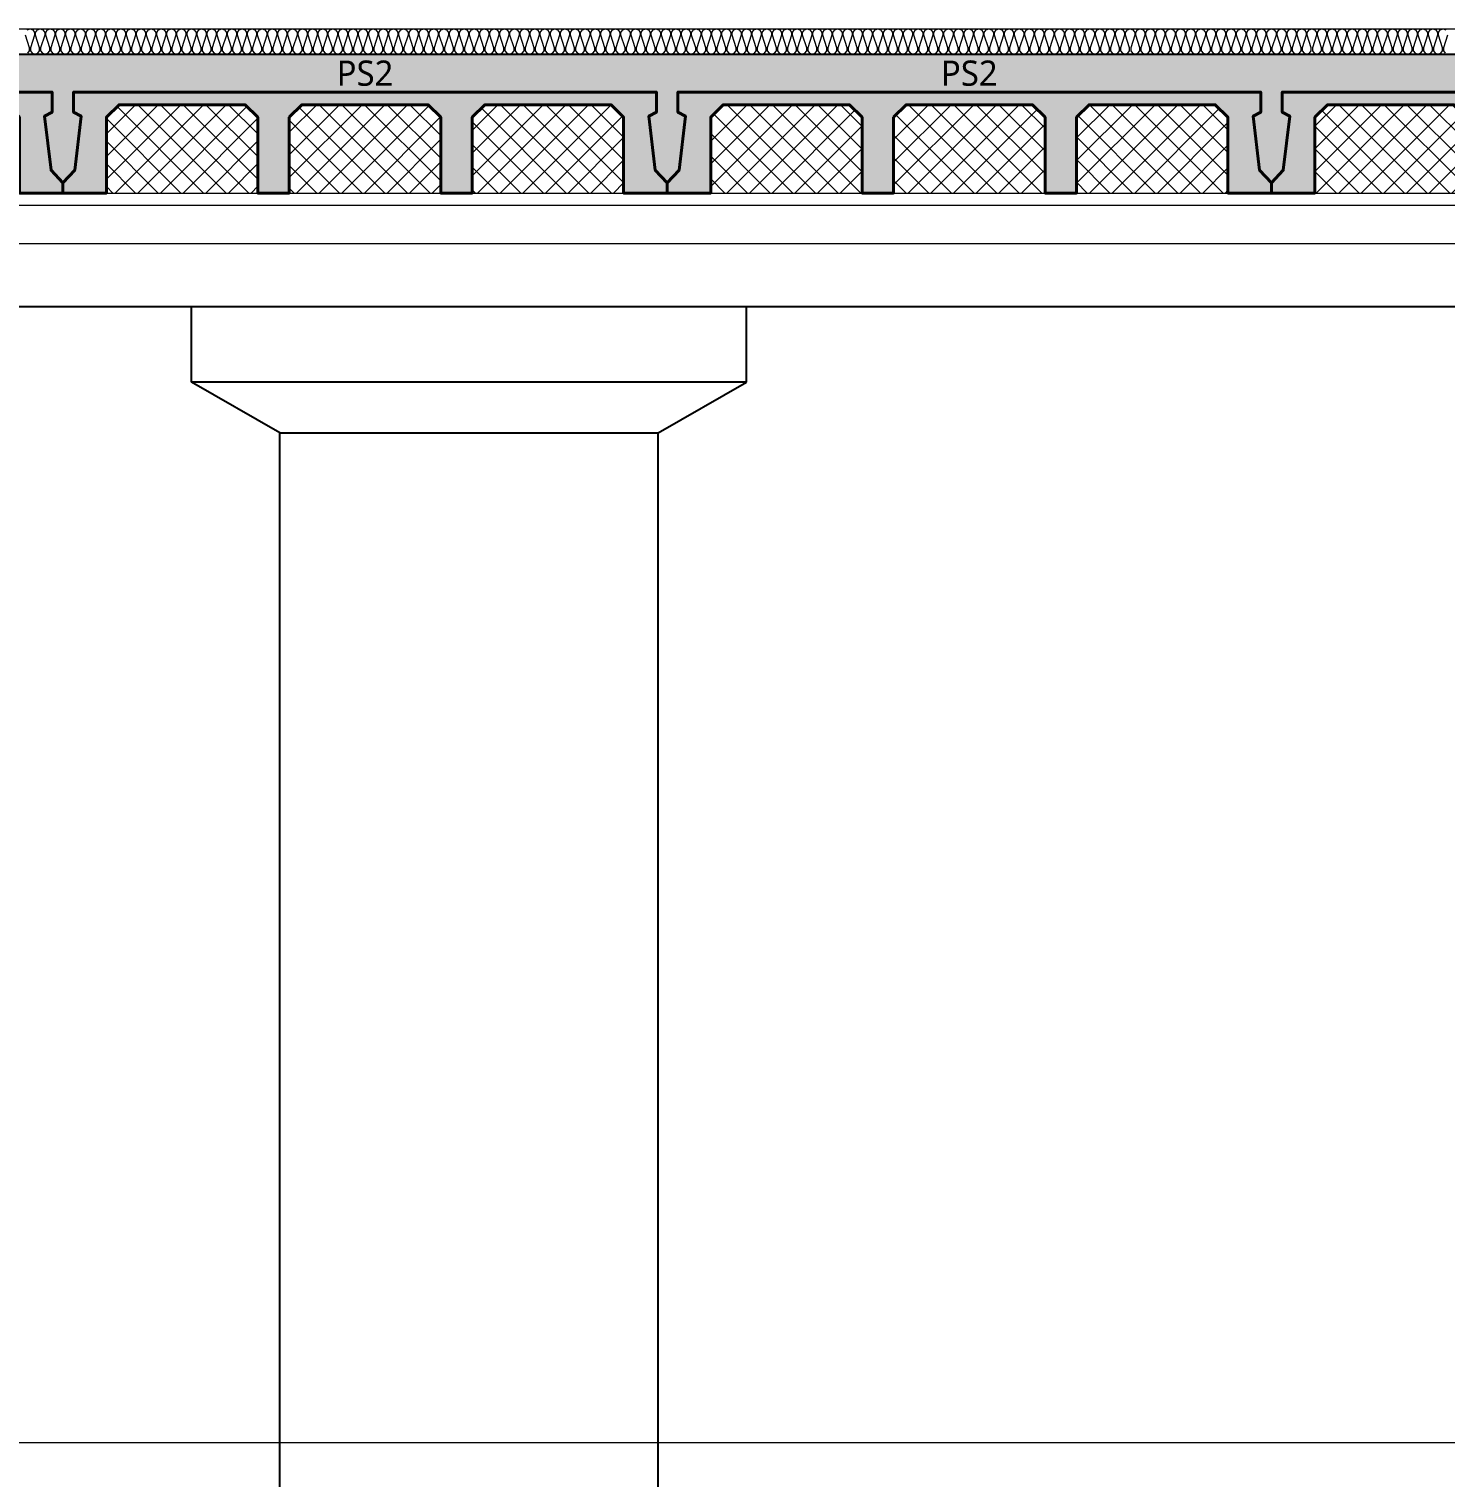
# Model space of a CAD drawing. Header units: millimetres. Extents: x 0 to 420000, y 0 to 297000.
# Drawn here: x 284268 to 289880, y 28563 to 34300 of the extents above; entities that cross this region are included whole.
import ezdxf
from ezdxf.enums import TextEntityAlignment as Align

# ---------------------------------------------------------------- set-up
doc = ezdxf.new("R2010")
doc.units = ezdxf.units.MM
doc.linetypes.add('0731_main_plan$0$form_$0$y-Landschaft$0$_$1$20120914_Verkehrsflächen_Grün$0$20120628_xref - Gammel$1$3_H-GL_F1_U3 - Default$0${ Offset Lines }', pattern=[0])
doc.linetypes.add('CEN', pattern=[62, 60, -1, 0, -1])
for name, color, linetype, lineweight in [('A-AXIS-LINE', 1, 'CEN', 15), ('A-CONC-LIN1', 2, 'Continuous', 40), ('A-CONC-LIN2', 7, 'Continuous', 25), ('A-ELEV-LIN2', 7, 'Continuous', 25), ('A-XXXX-INSL1', 15, 'Continuous', 18), ('A-XXXX-INSL2', 8, 'Continuous', 18)]:
    doc.layers.add(name, color=color, linetype=linetype, lineweight=lineweight)
doc.layers.add('A-CONC-SOLD', color=253, linetype='CEN')
doc.layers.add('A-XXXX-NPLT', color=144, linetype='Continuous', lineweight=15, plot=False)
doc.styles.add('맑은고딕', font='')
doc.styles.get('맑은고딕').set_extended_font_data('Malgun Gothic')

# ---------------------------------------------------------------- blocks, each defined once
blk = doc.blocks.new('axis(211208)')
at = {"layer": 'A-AXIS-LINE', "ltscale": 1000}
for p, q in [((4631788.1, -432118.7), (4955413.1, -432118.7)), ((4631788.1, -436868.7), (4955413.1, -436868.7))]:
    blk.add_line(p, q, dxfattribs=at)
blk = doc.blocks.new('PS2')
at = {"layer": 'A-CONC-SOLD'}
h = blk.add_hatch(color=256, dxfattribs=at)
h.dxf.hatch_style = 1
h.paths.add_polyline_path([(1197.5, 0), (-1197.5, 0), (-1197.5, -510), (-1150.5, -460), (-1125, -245), (-1155, -230), (-1155, -150), (1155, -150), (1155, -230), (1125, -245), (1150.5, -460), (1197.5, -510)])
h = blk.add_hatch(color=256, dxfattribs=at)
h.dxf.hatch_style = 1
h.paths.add_polyline_path([(-1150.5, -460), (-1197.5, -510), (-1197.5, -550), (-1025, -550), (-1025, -510), (-1025, -250), (-975, -200), (-475, -200), (-425, -250), (-425, -510), (-425, -550), (-300, -550), (-300, -510), (-300, -250), (-250, -200), (250, -200), (300, -250), (300, -510), (300, -550), (425, -550), (425, -510), (425, -250), (475, -200), (975, -200), (1025, -250), (1025, -510), (1025, -550), (1197.5, -550), (1197.5, -510), (1150.5, -460), (1125, -245), (1155, -230), (1155, -150), (-1155, -150), (-1155, -230), (-1125, -245)])
at = {"layer": 'A-XXXX-INSL2'}
h = blk.add_hatch(dxfattribs=at)
h.set_pattern_fill('ANSI37', color=256, scale=20)
h.set_pattern_definition([(45, (-289951.5, -41968), (-44.90128, 44.90128), []), (135, (-289951.5, -41968), (-44.90128, -44.90128), [])])
h.paths.add_polyline_path([(-975, -200), (-1025, -250), (-1025, -510), (-1025, -550), (-425, -550), (-425, -510), (-425, -250), (-475, -200)])
h.paths.add_polyline_path([(-250, -200), (-300, -250), (-300, -510), (-300, -550), (300, -550), (300, -510), (300, -250), (250, -200)])
h.paths.add_polyline_path([(425, -510), (425, -550), (1025, -550), (1025, -510), (1025, -250), (975, -200), (475, -200), (425, -250)])
at = {"layer": 'A-CONC-LIN1', "color": 2, "linetype": '0731_main_plan$0$form_$0$y-Landschaft$0$_$1$20120914_Verkehrsflächen_Grün$0$20120628_xref - Gammel$1$3_H-GL_F1_U3 - Default$0${ Offset Lines }'}
blk.add_lwpolyline([(-300, -250), (-300, -510), (-300, -510), (-300, -550), (-425, -550), (-425, -510), (-425, -510), (-425, -250), (-475, -200), (-975, -200), (-1025, -250), (-1025, -510), (-1025, -510), (-1025, -550), (-1197.5, -550), (-1197.5, -510), (-1150.5, -460), (-1125, -245), (-1155, -230), (-1155, -150), (1155, -150), (1155, -230), (1125, -245), (1150.5, -460), (1197.5, -510), (1197.5, -550), (1025, -550), (1025, -510), (1025, -510), (1025, -250), (975, -200), (475, -200), (425, -250), (425, -510), (425, -510), (425, -550), (300, -550), (300, -510), (300, -510), (300, -250), (250, -200), (-250, -200)], close=True, dxfattribs=at)
at = {"layer": 'A-CONC-LIN2'}
blk.add_line((-1197.5, 0), (1197.5, 0), dxfattribs=at)
at = {"layer": 'A-XXXX-NPLT'}
for p, q in [((-1025, -550), (-425, -550)), ((-300, -550), (300, -550)), ((425, -550), (1025, -550))]:
    blk.add_line(p, q, dxfattribs=at)
at = {"layer": 'A-XXXX-NPLT', "style": '맑은고딕'}
blk.add_text('PS2', height=100, dxfattribs=at).set_placement((0, -75), align=Align.MIDDLE)
blk = doc.blocks.new('지하2층')
at = {"layer": 'A-ELEV-LIN2'}
for p, q in [((4822823.8, -392368.7), (4877723.8, -392368.7)), ((4855223.8, -392668.7), (4855223.8, -392368.7)), ((4857423.8, -392668.7), (4857423.8, -392368.7)), ((4857423.8, -392668.7), (4855223.8, -392668.7)), ((4855573.8, -392868.7), (4855223.8, -392668.7)), ((4857073.8, -392868.7), (4857423.8, -392668.7)), ((4855573.8, -401118.7), (4855573.8, -392868.7)), ((4855573.8, -392868.7), (4857073.8, -392868.7)), ((4857073.8, -401118.7), (4857073.8, -392868.7))]:
    blk.add_line(p, q, dxfattribs=at)
at = {"layer": 'A-XXXX-INSL1'}
blk.add_lwpolyline([(4874723.8, -391968.7), (4834673.8, -391968.7), (4834673.8, -392418.7), (4833973.8, -392418.7), (4833973.8, -391968.7), (4825673.8, -391968.7)], dxfattribs=at)
at = {"layer": 'A-XXXX-INSL2'}
blk.add_line((4802023.8, -391268.7), (4878923.8, -391268.7), dxfattribs=at)
for points in [[(4854574.8, -391364.7), (4854581.8, -391354.7), (4854581.8, -391343.7), (4854565.8, -391293.7)], [(4854572.8, -391272.7), (4854583.8, -391268.7), (4854594.8, -391272.7), (4854601.8, -391282.7), (4854601.8, -391293.7), (4854585.8, -391343.7), (4854585.8, -391354.7), (4854592.8, -391364.7), (4854603.8, -391368.7), (4854614.8, -391364.7), (4854621.8, -391354.7), (4854621.8, -391343.7), (4854605.8, -391293.7), (4854605.8, -391282.7), (4854612.8, -391272.7), (4854623.8, -391268.7), (4854634.8, -391272.7), (4854641.8, -391282.7), (4854641.8, -391293.7), (4854625.8, -391343.7), (4854625.8, -391354.7), (4854632.8, -391364.7), (4854643.8, -391368.7), (4854654.8, -391364.7), (4854661.8, -391354.7), (4854661.8, -391343.7), (4854645.8, -391293.7), (4854645.8, -391282.7), (4854652.8, -391272.7), (4854663.8, -391268.7), (4854674.8, -391272.7), (4854681.8, -391282.7), (4854681.8, -391293.7), (4854665.8, -391343.7), (4854665.8, -391354.7), (4854672.8, -391364.7), (4854683.8, -391368.7), (4854694.8, -391364.7), (4854701.8, -391354.7), (4854701.8, -391343.7), (4854685.8, -391293.7), (4854685.8, -391282.7), (4854692.8, -391272.7), (4854703.8, -391268.7), (4854714.8, -391272.7), (4854721.8, -391282.7), (4854721.8, -391293.7), (4854705.8, -391343.7), (4854705.8, -391354.7), (4854712.8, -391364.7), (4854723.8, -391368.7), (4854734.8, -391364.7), (4854741.8, -391354.7), (4854741.8, -391343.7), (4854725.8, -391293.7), (4854725.8, -391282.7), (4854732.8, -391272.7), (4854743.8, -391268.7), (4854754.8, -391272.7), (4854761.8, -391282.7), (4854761.8, -391293.7), (4854745.8, -391343.7), (4854745.8, -391354.7), (4854752.8, -391364.7), (4854763.8, -391368.7), (4854774.8, -391364.7), (4854781.8, -391354.7), (4854781.8, -391343.7), (4854765.8, -391293.7), (4854765.8, -391282.7), (4854772.8, -391272.7), (4854783.8, -391268.7), (4854794.8, -391272.7), (4854801.8, -391282.7), (4854801.8, -391293.7), (4854785.8, -391343.7), (4854785.8, -391354.7), (4854792.8, -391364.7), (4854803.8, -391368.7), (4854814.8, -391364.7), (4854821.8, -391354.7), (4854821.8, -391343.7), (4854805.8, -391293.7), (4854805.8, -391282.7), (4854812.8, -391272.7), (4854823.8, -391268.7), (4854834.8, -391272.7), (4854841.8, -391282.7), (4854841.8, -391293.7), (4854825.8, -391343.7), (4854825.8, -391354.7), (4854832.8, -391364.7), (4854843.8, -391368.7), (4854854.8, -391364.7), (4854861.8, -391354.7), (4854861.8, -391343.7), (4854845.8, -391293.7), (4854845.8, -391282.7), (4854852.8, -391272.7), (4854863.8, -391268.7), (4854874.8, -391272.7), (4854881.8, -391282.7), (4854881.8, -391293.7), (4854865.8, -391343.7), (4854865.8, -391354.7), (4854872.8, -391364.7), (4854883.8, -391368.7), (4854894.8, -391364.7), (4854901.8, -391354.7), (4854901.8, -391343.7), (4854885.8, -391293.7), (4854885.8, -391282.7), (4854892.8, -391272.7), (4854903.8, -391268.7), (4854914.8, -391272.7), (4854921.8, -391282.7), (4854921.8, -391293.7), (4854905.8, -391343.7), (4854905.8, -391354.7), (4854912.8, -391364.7), (4854923.8, -391368.7), (4854934.8, -391364.7), (4854941.8, -391354.7), (4854941.8, -391343.7), (4854925.8, -391293.7), (4854925.8, -391282.7), (4854932.8, -391272.7), (4854943.8, -391268.7), (4854954.8, -391272.7), (4854961.8, -391282.7), (4854961.8, -391293.7), (4854945.8, -391343.7), (4854945.8, -391354.7), (4854952.8, -391364.7), (4854963.8, -391368.7), (4854974.8, -391364.7), (4854981.8, -391354.7), (4854981.8, -391343.7), (4854965.8, -391293.7), (4854965.8, -391282.7), (4854972.8, -391272.7), (4854983.8, -391268.7), (4854994.8, -391272.7), (4855001.8, -391282.7), (4855001.8, -391293.7), (4854985.8, -391343.7), (4854985.8, -391354.7), (4854992.8, -391364.7), (4855003.8, -391368.7), (4855014.8, -391364.7), (4855021.8, -391354.7), (4855021.8, -391343.7), (4855005.8, -391293.7), (4855005.8, -391282.7), (4855012.8, -391272.7), (4855023.8, -391268.7), (4855034.8, -391272.7), (4855041.8, -391282.7), (4855041.8, -391293.7), (4855025.8, -391343.7), (4855025.8, -391354.7), (4855032.8, -391364.7), (4855043.8, -391368.7), (4855054.8, -391364.7), (4855061.8, -391354.7), (4855061.8, -391343.7), (4855045.8, -391293.7), (4855045.8, -391282.7), (4855052.8, -391272.7), (4855063.8, -391268.7), (4855074.8, -391272.7), (4855081.8, -391282.7), (4855081.8, -391293.7), (4855065.8, -391343.7), (4855065.8, -391354.7), (4855072.8, -391364.7), (4855083.8, -391368.7), (4855094.8, -391364.7), (4855101.8, -391354.7), (4855101.8, -391343.7), (4855085.8, -391293.7), (4855085.8, -391282.7), (4855092.8, -391272.7), (4855103.8, -391268.7), (4855114.8, -391272.7), (4855121.8, -391282.7), (4855121.8, -391293.7), (4855105.8, -391343.7), (4855105.8, -391354.7), (4855112.8, -391364.7), (4855123.8, -391368.7), (4855134.8, -391364.7), (4855141.8, -391354.7), (4855141.8, -391343.7), (4855125.8, -391293.7), (4855125.8, -391282.7), (4855132.8, -391272.7), (4855143.8, -391268.7), (4855154.8, -391272.7), (4855161.8, -391282.7), (4855161.8, -391293.7), (4855145.8, -391343.7), (4855145.8, -391354.7), (4855152.8, -391364.7), (4855163.8, -391368.7), (4855174.8, -391364.7), (4855181.8, -391354.7), (4855181.8, -391343.7), (4855165.8, -391293.7), (4855165.8, -391282.7), (4855172.8, -391272.7), (4855183.8, -391268.7), (4855194.8, -391272.7), (4855201.8, -391282.7), (4855201.8, -391293.7), (4855185.8, -391343.7), (4855185.8, -391354.7), (4855192.8, -391364.7), (4855203.8, -391368.7), (4855214.8, -391364.7), (4855221.8, -391354.7), (4855221.8, -391343.7), (4855205.8, -391293.7), (4855205.8, -391282.7), (4855212.8, -391272.7), (4855223.8, -391268.7), (4855234.8, -391272.7), (4855241.8, -391282.7), (4855241.8, -391293.7), (4855225.8, -391343.7), (4855225.8, -391354.7), (4855232.8, -391364.7), (4855243.8, -391368.7), (4855254.8, -391364.7), (4855261.8, -391354.7), (4855261.8, -391343.7), (4855245.8, -391293.7), (4855245.8, -391282.7), (4855252.8, -391272.7), (4855263.8, -391268.7), (4855274.8, -391272.7), (4855281.8, -391282.7), (4855281.8, -391293.7), (4855265.8, -391343.7), (4855265.8, -391354.7), (4855272.8, -391364.7), (4855283.8, -391368.7), (4855294.8, -391364.7), (4855301.8, -391354.7), (4855301.8, -391343.7), (4855285.8, -391293.7), (4855285.8, -391282.7), (4855292.8, -391272.7), (4855303.8, -391268.7), (4855314.8, -391272.7), (4855321.8, -391282.7), (4855321.8, -391293.7), (4855305.8, -391343.7), (4855305.8, -391354.7), (4855312.8, -391364.7), (4855323.8, -391368.7), (4855334.8, -391364.7), (4855341.8, -391354.7), (4855341.8, -391343.7), (4855325.8, -391293.7), (4855325.8, -391282.7), (4855332.8, -391272.7), (4855343.8, -391268.7), (4855354.8, -391272.7), (4855361.8, -391282.7), (4855361.8, -391293.7), (4855345.8, -391343.7), (4855345.8, -391354.7), (4855352.8, -391364.7), (4855363.8, -391368.7), (4855374.8, -391364.7), (4855381.8, -391354.7), (4855381.8, -391343.7), (4855365.8, -391293.7), (4855365.8, -391282.7), (4855372.8, -391272.7), (4855383.8, -391268.7), (4855394.8, -391272.7), (4855401.8, -391282.7), (4855401.8, -391293.7), (4855385.8, -391343.7), (4855385.8, -391354.7), (4855392.8, -391364.7), (4855403.8, -391368.7), (4855414.8, -391364.7), (4855421.8, -391354.7), (4855421.8, -391343.7), (4855405.8, -391293.7), (4855405.8, -391282.7), (4855412.8, -391272.7), (4855423.8, -391268.7), (4855434.8, -391272.7), (4855441.8, -391282.7), (4855441.8, -391293.7), (4855425.8, -391343.7), (4855425.8, -391354.7), (4855432.8, -391364.7), (4855443.8, -391368.7), (4855454.8, -391364.7), (4855461.8, -391354.7), (4855461.8, -391343.7), (4855445.8, -391293.7), (4855445.8, -391282.7), (4855452.8, -391272.7), (4855463.8, -391268.7), (4855474.8, -391272.7), (4855481.8, -391282.7), (4855481.8, -391293.7), (4855465.8, -391343.7), (4855465.8, -391354.7), (4855472.8, -391364.7), (4855483.8, -391368.7), (4855494.8, -391364.7), (4855501.8, -391354.7), (4855501.8, -391343.7), (4855485.8, -391293.7), (4855485.8, -391282.7), (4855492.8, -391272.7), (4855503.8, -391268.7), (4855514.8, -391272.7), (4855521.8, -391282.7), (4855521.8, -391293.7), (4855505.8, -391343.7), (4855505.8, -391354.7), (4855512.8, -391364.7), (4855523.8, -391368.7), (4855534.8, -391364.7), (4855541.8, -391354.7), (4855541.8, -391343.7), (4855525.8, -391293.7), (4855525.8, -391282.7), (4855532.8, -391272.7), (4855543.8, -391268.7), (4855554.8, -391272.7), (4855561.8, -391282.7), (4855561.8, -391293.7), (4855545.8, -391343.7), (4855545.8, -391354.7), (4855552.8, -391364.7), (4855563.8, -391368.7), (4855574.8, -391364.7), (4855581.8, -391354.7), (4855581.8, -391343.7), (4855565.8, -391293.7), (4855565.8, -391282.7), (4855572.8, -391272.7), (4855583.8, -391268.7), (4855594.8, -391272.7), (4855601.8, -391282.7), (4855601.8, -391293.7), (4855585.8, -391343.7), (4855585.8, -391354.7), (4855592.8, -391364.7), (4855603.8, -391368.7), (4855614.8, -391364.7), (4855621.8, -391354.7), (4855621.8, -391343.7), (4855605.8, -391293.7), (4855605.8, -391282.7), (4855612.8, -391272.7), (4855623.8, -391268.7), (4855634.8, -391272.7), (4855641.8, -391282.7), (4855641.8, -391293.7), (4855625.8, -391343.7), (4855625.8, -391354.7), (4855632.8, -391364.7), (4855643.8, -391368.7), (4855654.8, -391364.7), (4855661.8, -391354.7), (4855661.8, -391343.7), (4855645.8, -391293.7), (4855645.8, -391282.7), (4855652.8, -391272.7), (4855663.8, -391268.7), (4855674.8, -391272.7), (4855681.8, -391282.7), (4855681.8, -391293.7), (4855665.8, -391343.7), (4855665.8, -391354.7), (4855672.8, -391364.7), (4855683.8, -391368.7), (4855694.8, -391364.7), (4855701.8, -391354.7), (4855701.8, -391343.7), (4855685.8, -391293.7), (4855685.8, -391282.7), (4855692.8, -391272.7), (4855703.8, -391268.7), (4855714.8, -391272.7), (4855721.8, -391282.7), (4855721.8, -391293.7), (4855705.8, -391343.7), (4855705.8, -391354.7), (4855712.8, -391364.7), (4855723.8, -391368.7), (4855734.8, -391364.7), (4855741.8, -391354.7), (4855741.8, -391343.7), (4855725.8, -391293.7), (4855725.8, -391282.7), (4855732.8, -391272.7), (4855743.8, -391268.7), (4855754.8, -391272.7), (4855761.8, -391282.7), (4855761.8, -391293.7), (4855745.8, -391343.7), (4855745.8, -391354.7), (4855752.8, -391364.7), (4855763.8, -391368.7), (4855774.8, -391364.7), (4855781.8, -391354.7), (4855781.8, -391343.7), (4855765.8, -391293.7), (4855765.8, -391282.7), (4855772.8, -391272.7), (4855783.8, -391268.7), (4855794.8, -391272.7), (4855801.8, -391282.7), (4855801.8, -391293.7), (4855785.8, -391343.7), (4855785.8, -391354.7), (4855792.8, -391364.7), (4855803.8, -391368.7), (4855814.8, -391364.7), (4855821.8, -391354.7), (4855821.8, -391343.7), (4855805.8, -391293.7), (4855805.8, -391282.7), (4855812.8, -391272.7), (4855823.8, -391268.7), (4855834.8, -391272.7), (4855841.8, -391282.7), (4855841.8, -391293.7), (4855825.8, -391343.7), (4855825.8, -391354.7), (4855832.8, -391364.7), (4855843.8, -391368.7), (4855854.8, -391364.7), (4855861.8, -391354.7), (4855861.8, -391343.7), (4855845.8, -391293.7), (4855845.8, -391282.7), (4855852.8, -391272.7), (4855863.8, -391268.7), (4855874.8, -391272.7), (4855881.8, -391282.7), (4855881.8, -391293.7), (4855865.8, -391343.7), (4855865.8, -391354.7), (4855872.8, -391364.7), (4855883.8, -391368.7), (4855894.8, -391364.7), (4855901.8, -391354.7), (4855901.8, -391343.7), (4855885.8, -391293.7), (4855885.8, -391282.7), (4855892.8, -391272.7), (4855903.8, -391268.7), (4855914.8, -391272.7), (4855921.8, -391282.7), (4855921.8, -391293.7), (4855905.8, -391343.7), (4855905.8, -391354.7), (4855912.8, -391364.7), (4855923.8, -391368.7), (4855934.8, -391364.7), (4855941.8, -391354.7), (4855941.8, -391343.7), (4855925.8, -391293.7), (4855925.8, -391282.7), (4855932.8, -391272.7), (4855943.8, -391268.7), (4855954.8, -391272.7), (4855961.8, -391282.7), (4855961.8, -391293.7), (4855945.8, -391343.7), (4855945.8, -391354.7), (4855952.8, -391364.7), (4855963.8, -391368.7), (4855974.8, -391364.7), (4855981.8, -391354.7), (4855981.8, -391343.7), (4855965.8, -391293.7), (4855965.8, -391282.7), (4855972.8, -391272.7), (4855983.8, -391268.7), (4855994.8, -391272.7), (4856001.8, -391282.7), (4856001.8, -391293.7), (4855985.8, -391343.7), (4855985.8, -391354.7), (4855992.8, -391364.7), (4856003.8, -391368.7), (4856014.8, -391364.7), (4856021.8, -391354.7), (4856021.8, -391343.7), (4856005.8, -391293.7), (4856005.8, -391282.7), (4856012.8, -391272.7), (4856023.8, -391268.7), (4856034.8, -391272.7), (4856041.8, -391282.7), (4856041.8, -391293.7), (4856025.8, -391343.7), (4856025.8, -391354.7), (4856032.8, -391364.7), (4856043.8, -391368.7), (4856054.8, -391364.7), (4856061.8, -391354.7), (4856061.8, -391343.7), (4856045.8, -391293.7), (4856045.8, -391282.7), (4856052.8, -391272.7), (4856063.8, -391268.7), (4856074.8, -391272.7), (4856081.8, -391282.7), (4856081.8, -391293.7), (4856065.8, -391343.7), (4856065.8, -391354.7), (4856072.8, -391364.7), (4856083.8, -391368.7), (4856094.8, -391364.7), (4856101.8, -391354.7), (4856101.8, -391343.7), (4856085.8, -391293.7), (4856085.8, -391282.7), (4856092.8, -391272.7), (4856103.8, -391268.7), (4856114.8, -391272.7), (4856121.8, -391282.7), (4856121.8, -391293.7), (4856105.8, -391343.7), (4856105.8, -391354.7), (4856112.8, -391364.7), (4856123.8, -391368.7), (4856134.8, -391364.7), (4856141.8, -391354.7), (4856141.8, -391343.7), (4856125.8, -391293.7), (4856125.8, -391282.7), (4856132.8, -391272.7), (4856143.8, -391268.7), (4856154.8, -391272.7), (4856161.8, -391282.7), (4856161.8, -391293.7), (4856145.8, -391343.7), (4856145.8, -391354.7), (4856152.8, -391364.7), (4856163.8, -391368.7), (4856174.8, -391364.7), (4856181.8, -391354.7), (4856181.8, -391343.7), (4856165.8, -391293.7), (4856165.8, -391282.7), (4856172.8, -391272.7), (4856183.8, -391268.7), (4856194.8, -391272.7), (4856201.8, -391282.7), (4856201.8, -391293.7), (4856185.8, -391343.7), (4856185.8, -391354.7), (4856192.8, -391364.7), (4856203.8, -391368.7), (4856214.8, -391364.7), (4856221.8, -391354.7), (4856221.8, -391343.7), (4856205.8, -391293.7), (4856205.8, -391282.7), (4856212.8, -391272.7), (4856223.8, -391268.7), (4856234.8, -391272.7), (4856241.8, -391282.7), (4856241.8, -391293.7), (4856225.8, -391343.7), (4856225.8, -391354.7), (4856232.8, -391364.7), (4856243.8, -391368.7), (4856254.8, -391364.7), (4856261.8, -391354.7), (4856261.8, -391343.7), (4856245.8, -391293.7), (4856245.8, -391282.7), (4856252.8, -391272.7), (4856263.8, -391268.7), (4856274.8, -391272.7), (4856281.8, -391282.7), (4856281.8, -391293.7), (4856265.8, -391343.7), (4856265.8, -391354.7), (4856272.8, -391364.7), (4856283.8, -391368.7), (4856294.8, -391364.7), (4856301.8, -391354.7), (4856301.8, -391343.7), (4856285.8, -391293.7), (4856285.8, -391282.7), (4856292.8, -391272.7), (4856303.8, -391268.7), (4856314.8, -391272.7), (4856321.8, -391282.7), (4856321.8, -391293.7), (4856305.8, -391343.7), (4856305.8, -391354.7), (4856312.8, -391364.7), (4856323.8, -391368.7), (4856334.8, -391364.7), (4856341.8, -391354.7), (4856341.8, -391343.7), (4856325.8, -391293.7), (4856325.8, -391282.7), (4856332.8, -391272.7), (4856343.8, -391268.7), (4856354.8, -391272.7), (4856361.8, -391282.7), (4856361.8, -391293.7), (4856345.8, -391343.7), (4856345.8, -391354.7), (4856352.8, -391364.7), (4856363.8, -391368.7), (4856374.8, -391364.7), (4856381.8, -391354.7), (4856381.8, -391343.7), (4856365.8, -391293.7), (4856365.8, -391282.7), (4856372.8, -391272.7), (4856383.8, -391268.7), (4856394.8, -391272.7), (4856401.8, -391282.7), (4856401.8, -391293.7), (4856385.8, -391343.7), (4856385.8, -391354.7), (4856392.8, -391364.7), (4856403.8, -391368.7), (4856414.8, -391364.7), (4856421.8, -391354.7), (4856421.8, -391343.7), (4856405.8, -391293.7), (4856405.8, -391282.7), (4856412.8, -391272.7), (4856423.8, -391268.7), (4856434.8, -391272.7), (4856441.8, -391282.7), (4856441.8, -391293.7), (4856425.8, -391343.7), (4856425.8, -391354.7), (4856432.8, -391364.7), (4856443.8, -391368.7), (4856454.8, -391364.7), (4856461.8, -391354.7), (4856461.8, -391343.7), (4856445.8, -391293.7), (4856445.8, -391282.7), (4856452.8, -391272.7), (4856463.8, -391268.7), (4856474.8, -391272.7), (4856481.8, -391282.7), (4856481.8, -391293.7), (4856465.8, -391343.7), (4856465.8, -391354.7), (4856472.8, -391364.7), (4856483.8, -391368.7), (4856494.8, -391364.7), (4856501.8, -391354.7), (4856501.8, -391343.7), (4856485.8, -391293.7), (4856485.8, -391282.7), (4856492.8, -391272.7), (4856503.8, -391268.7), (4856514.8, -391272.7), (4856521.8, -391282.7), (4856521.8, -391293.7), (4856505.8, -391343.7), (4856505.8, -391354.7), (4856512.8, -391364.7), (4856523.8, -391368.7), (4856534.8, -391364.7), (4856541.8, -391354.7), (4856541.8, -391343.7), (4856525.8, -391293.7), (4856525.8, -391282.7), (4856532.8, -391272.7), (4856543.8, -391268.7), (4856554.8, -391272.7), (4856561.8, -391282.7), (4856561.8, -391293.7), (4856545.8, -391343.7), (4856545.8, -391354.7), (4856552.8, -391364.7), (4856563.8, -391368.7), (4856574.8, -391364.7), (4856581.8, -391354.7), (4856581.8, -391343.7), (4856565.8, -391293.7), (4856565.8, -391282.7), (4856572.8, -391272.7), (4856583.8, -391268.7), (4856594.8, -391272.7), (4856601.8, -391282.7), (4856601.8, -391293.7), (4856585.8, -391343.7), (4856585.8, -391354.7), (4856592.8, -391364.7), (4856603.8, -391368.7), (4856614.8, -391364.7), (4856621.8, -391354.7), (4856621.8, -391343.7), (4856605.8, -391293.7), (4856605.8, -391282.7), (4856612.8, -391272.7), (4856623.8, -391268.7), (4856634.8, -391272.7), (4856641.8, -391282.7), (4856641.8, -391293.7), (4856625.8, -391343.7), (4856625.8, -391354.7), (4856632.8, -391364.7), (4856643.8, -391368.7), (4856654.8, -391364.7), (4856661.8, -391354.7), (4856661.8, -391343.7), (4856645.8, -391293.7), (4856645.8, -391282.7), (4856652.8, -391272.7), (4856663.8, -391268.7), (4856674.8, -391272.7), (4856681.8, -391282.7), (4856681.8, -391293.7), (4856665.8, -391343.7), (4856665.8, -391354.7), (4856672.8, -391364.7), (4856683.8, -391368.7), (4856694.8, -391364.7), (4856701.8, -391354.7), (4856701.8, -391343.7), (4856685.8, -391293.7), (4856685.8, -391282.7), (4856692.8, -391272.7), (4856703.8, -391268.7), (4856714.8, -391272.7), (4856721.8, -391282.7), (4856721.8, -391293.7), (4856705.8, -391343.7), (4856705.8, -391354.7), (4856712.8, -391364.7), (4856723.8, -391368.7), (4856734.8, -391364.7), (4856741.8, -391354.7), (4856741.8, -391343.7), (4856725.8, -391293.7), (4856725.8, -391282.7), (4856732.8, -391272.7), (4856743.8, -391268.7), (4856754.8, -391272.7), (4856761.8, -391282.7), (4856761.8, -391293.7), (4856745.8, -391343.7), (4856745.8, -391354.7), (4856752.8, -391364.7), (4856763.8, -391368.7), (4856774.8, -391364.7), (4856781.8, -391354.7), (4856781.8, -391343.7), (4856765.8, -391293.7), (4856765.8, -391282.7), (4856772.8, -391272.7), (4856783.8, -391268.7), (4856794.8, -391272.7), (4856801.8, -391282.7), (4856801.8, -391293.7), (4856785.8, -391343.7), (4856785.8, -391354.7), (4856792.8, -391364.7), (4856803.8, -391368.7), (4856814.8, -391364.7), (4856821.8, -391354.7), (4856821.8, -391343.7), (4856805.8, -391293.7), (4856805.8, -391282.7), (4856812.8, -391272.7), (4856823.8, -391268.7), (4856834.8, -391272.7), (4856841.8, -391282.7), (4856841.8, -391293.7), (4856825.8, -391343.7), (4856825.8, -391354.7), (4856832.8, -391364.7), (4856843.8, -391368.7), (4856854.8, -391364.7), (4856861.8, -391354.7), (4856861.8, -391343.7), (4856845.8, -391293.7), (4856845.8, -391282.7), (4856852.8, -391272.7), (4856863.8, -391268.7), (4856874.8, -391272.7), (4856881.8, -391282.7), (4856881.8, -391293.7), (4856865.8, -391343.7), (4856865.8, -391354.7), (4856872.8, -391364.7), (4856883.8, -391368.7), (4856894.8, -391364.7), (4856901.8, -391354.7), (4856901.8, -391343.7), (4856885.8, -391293.7), (4856885.8, -391282.7), (4856892.8, -391272.7), (4856903.8, -391268.7), (4856914.8, -391272.7), (4856921.8, -391282.7), (4856921.8, -391293.7), (4856905.8, -391343.7), (4856905.8, -391354.7), (4856912.8, -391364.7), (4856923.8, -391368.7), (4856934.8, -391364.7), (4856941.8, -391354.7), (4856941.8, -391343.7), (4856925.8, -391293.7), (4856925.8, -391282.7), (4856932.8, -391272.7), (4856943.8, -391268.7), (4856954.8, -391272.7), (4856961.8, -391282.7), (4856961.8, -391293.7), (4856945.8, -391343.7), (4856945.8, -391354.7), (4856952.8, -391364.7), (4856963.8, -391368.7), (4856974.8, -391364.7), (4856981.8, -391354.7), (4856981.8, -391343.7), (4856965.8, -391293.7), (4856965.8, -391282.7), (4856972.8, -391272.7), (4856983.8, -391268.7), (4856994.8, -391272.7), (4857001.8, -391282.7), (4857001.8, -391293.7), (4856985.8, -391343.7), (4856985.8, -391354.7), (4856992.8, -391364.7), (4857003.8, -391368.7), (4857014.8, -391364.7), (4857021.8, -391354.7), (4857021.8, -391343.7), (4857005.8, -391293.7), (4857005.8, -391282.7), (4857012.8, -391272.7), (4857023.8, -391268.7), (4857034.8, -391272.7), (4857041.8, -391282.7), (4857041.8, -391293.7), (4857025.8, -391343.7), (4857025.8, -391354.7), (4857032.8, -391364.7), (4857043.8, -391368.7), (4857054.8, -391364.7), (4857061.8, -391354.7), (4857061.8, -391343.7), (4857045.8, -391293.7), (4857045.8, -391282.7), (4857052.8, -391272.7), (4857063.8, -391268.7), (4857074.8, -391272.7), (4857081.8, -391282.7), (4857081.8, -391293.7), (4857065.8, -391343.7), (4857065.8, -391354.7), (4857072.8, -391364.7), (4857083.8, -391368.7), (4857094.8, -391364.7), (4857101.8, -391354.7), (4857101.8, -391343.7), (4857085.8, -391293.7), (4857085.8, -391282.7), (4857092.8, -391272.7), (4857103.8, -391268.7), (4857114.8, -391272.7), (4857121.8, -391282.7), (4857121.8, -391293.7), (4857105.8, -391343.7), (4857105.8, -391354.7), (4857112.8, -391364.7), (4857123.8, -391368.7), (4857134.8, -391364.7), (4857141.8, -391354.7), (4857141.8, -391343.7), (4857125.8, -391293.7), (4857125.8, -391282.7), (4857132.8, -391272.7), (4857143.8, -391268.7), (4857154.8, -391272.7), (4857161.8, -391282.7), (4857161.8, -391293.7), (4857145.8, -391343.7), (4857145.8, -391354.7), (4857152.8, -391364.7), (4857163.8, -391368.7), (4857174.8, -391364.7), (4857181.8, -391354.7), (4857181.8, -391343.7), (4857165.8, -391293.7), (4857165.8, -391282.7), (4857172.8, -391272.7), (4857183.8, -391268.7), (4857194.8, -391272.7), (4857201.8, -391282.7), (4857201.8, -391293.7), (4857185.8, -391343.7), (4857185.8, -391354.7), (4857192.8, -391364.7), (4857203.8, -391368.7), (4857214.8, -391364.7), (4857221.8, -391354.7), (4857221.8, -391343.7), (4857205.8, -391293.7), (4857205.8, -391282.7), (4857212.8, -391272.7), (4857223.8, -391268.7), (4857234.8, -391272.7), (4857241.8, -391282.7), (4857241.8, -391293.7), (4857225.8, -391343.7), (4857225.8, -391354.7), (4857232.8, -391364.7), (4857243.8, -391368.7), (4857254.8, -391364.7), (4857261.8, -391354.7), (4857261.8, -391343.7), (4857245.8, -391293.7), (4857245.8, -391282.7), (4857252.8, -391272.7), (4857263.8, -391268.7), (4857274.8, -391272.7), (4857281.8, -391282.7), (4857281.8, -391293.7), (4857265.8, -391343.7), (4857265.8, -391354.7), (4857272.8, -391364.7), (4857283.8, -391368.7), (4857294.8, -391364.7), (4857301.8, -391354.7), (4857301.8, -391343.7), (4857285.8, -391293.7), (4857285.8, -391282.7), (4857292.8, -391272.7), (4857303.8, -391268.7), (4857314.8, -391272.7), (4857321.8, -391282.7), (4857321.8, -391293.7), (4857305.8, -391343.7), (4857305.8, -391354.7), (4857312.8, -391364.7), (4857323.8, -391368.7), (4857334.8, -391364.7), (4857341.8, -391354.7), (4857341.8, -391343.7), (4857325.8, -391293.7), (4857325.8, -391282.7), (4857332.8, -391272.7), (4857343.8, -391268.7), (4857354.8, -391272.7), (4857361.8, -391282.7), (4857361.8, -391293.7), (4857345.8, -391343.7), (4857345.8, -391354.7), (4857352.8, -391364.7), (4857363.8, -391368.7), (4857374.8, -391364.7), (4857381.8, -391354.7), (4857381.8, -391343.7), (4857365.8, -391293.7), (4857365.8, -391282.7), (4857372.8, -391272.7), (4857383.8, -391268.7), (4857394.8, -391272.7), (4857401.8, -391282.7), (4857401.8, -391293.7), (4857385.8, -391343.7), (4857385.8, -391354.7), (4857392.8, -391364.7), (4857403.8, -391368.7), (4857414.8, -391364.7), (4857421.8, -391354.7), (4857421.8, -391343.7), (4857405.8, -391293.7), (4857405.8, -391282.7), (4857412.8, -391272.7), (4857423.8, -391268.7), (4857434.8, -391272.7), (4857441.8, -391282.7), (4857441.8, -391293.7), (4857425.8, -391343.7), (4857425.8, -391354.7), (4857432.8, -391364.7), (4857443.8, -391368.7), (4857454.8, -391364.7), (4857461.8, -391354.7), (4857461.8, -391343.7), (4857445.8, -391293.7), (4857445.8, -391282.7), (4857452.8, -391272.7), (4857463.8, -391268.7), (4857474.8, -391272.7), (4857481.8, -391282.7), (4857481.8, -391293.7), (4857465.8, -391343.7), (4857465.8, -391354.7), (4857472.8, -391364.7), (4857483.8, -391368.7), (4857494.8, -391364.7), (4857501.8, -391354.7), (4857501.8, -391343.7), (4857485.8, -391293.7), (4857485.8, -391282.7), (4857492.8, -391272.7), (4857503.8, -391268.7), (4857514.8, -391272.7), (4857521.8, -391282.7), (4857521.8, -391293.7), (4857505.8, -391343.7), (4857505.8, -391354.7), (4857512.8, -391364.7), (4857523.8, -391368.7), (4857534.8, -391364.7), (4857541.8, -391354.7), (4857541.8, -391343.7), (4857525.8, -391293.7), (4857525.8, -391282.7), (4857532.8, -391272.7), (4857543.8, -391268.7), (4857554.8, -391272.7), (4857561.8, -391282.7), (4857561.8, -391293.7), (4857545.8, -391343.7), (4857545.8, -391354.7), (4857552.8, -391364.7), (4857563.8, -391368.7), (4857574.8, -391364.7), (4857581.8, -391354.7), (4857581.8, -391343.7), (4857565.8, -391293.7), (4857565.8, -391282.7), (4857572.8, -391272.7), (4857583.8, -391268.7), (4857594.8, -391272.7), (4857601.8, -391282.7), (4857601.8, -391293.7), (4857585.8, -391343.7), (4857585.8, -391354.7), (4857592.8, -391364.7), (4857603.8, -391368.7), (4857614.8, -391364.7), (4857621.8, -391354.7), (4857621.8, -391343.7), (4857605.8, -391293.7), (4857605.8, -391282.7), (4857612.8, -391272.7), (4857623.8, -391268.7), (4857634.8, -391272.7), (4857641.8, -391282.7), (4857641.8, -391293.7), (4857625.8, -391343.7), (4857625.8, -391354.7), (4857632.8, -391364.7), (4857643.8, -391368.7), (4857654.8, -391364.7), (4857661.8, -391354.7), (4857661.8, -391343.7), (4857645.8, -391293.7), (4857645.8, -391282.7), (4857652.8, -391272.7), (4857663.8, -391268.7), (4857674.8, -391272.7), (4857681.8, -391282.7), (4857681.8, -391293.7), (4857665.8, -391343.7), (4857665.8, -391354.7), (4857672.8, -391364.7), (4857683.8, -391368.7), (4857694.8, -391364.7), (4857701.8, -391354.7), (4857701.8, -391343.7), (4857685.8, -391293.7), (4857685.8, -391282.7), (4857692.8, -391272.7), (4857703.8, -391268.7), (4857714.8, -391272.7), (4857721.8, -391282.7), (4857721.8, -391293.7), (4857705.8, -391343.7), (4857705.8, -391354.7), (4857712.8, -391364.7), (4857723.8, -391368.7), (4857734.8, -391364.7), (4857741.8, -391354.7), (4857741.8, -391343.7), (4857725.8, -391293.7), (4857725.8, -391282.7), (4857732.8, -391272.7), (4857743.8, -391268.7), (4857754.8, -391272.7), (4857761.8, -391282.7), (4857761.8, -391293.7), (4857745.8, -391343.7), (4857745.8, -391354.7), (4857752.8, -391364.7), (4857763.8, -391368.7), (4857774.8, -391364.7), (4857781.8, -391354.7), (4857781.8, -391343.7), (4857765.8, -391293.7), (4857765.8, -391282.7), (4857772.8, -391272.7), (4857783.8, -391268.7), (4857794.8, -391272.7), (4857801.8, -391282.7), (4857801.8, -391293.7), (4857785.8, -391343.7), (4857785.8, -391354.7), (4857792.8, -391364.7), (4857803.8, -391368.7), (4857814.8, -391364.7), (4857821.8, -391354.7), (4857821.8, -391343.7), (4857805.8, -391293.7), (4857805.8, -391282.7), (4857812.8, -391272.7), (4857823.8, -391268.7), (4857834.8, -391272.7), (4857841.8, -391282.7), (4857841.8, -391293.7), (4857825.8, -391343.7), (4857825.8, -391354.7), (4857832.8, -391364.7), (4857843.8, -391368.7), (4857854.8, -391364.7), (4857861.8, -391354.7), (4857861.8, -391343.7), (4857845.8, -391293.7), (4857845.8, -391282.7), (4857852.8, -391272.7), (4857863.8, -391268.7), (4857874.8, -391272.7), (4857881.8, -391282.7), (4857881.8, -391293.7), (4857865.8, -391343.7), (4857865.8, -391354.7), (4857872.8, -391364.7), (4857883.8, -391368.7), (4857894.8, -391364.7), (4857901.8, -391354.7), (4857901.8, -391343.7), (4857885.8, -391293.7), (4857885.8, -391282.7), (4857892.8, -391272.7), (4857903.8, -391268.7), (4857914.8, -391272.7), (4857921.8, -391282.7), (4857921.8, -391293.7), (4857905.8, -391343.7), (4857905.8, -391354.7), (4857912.8, -391364.7), (4857923.8, -391368.7), (4857934.8, -391364.7), (4857941.8, -391354.7), (4857941.8, -391343.7), (4857925.8, -391293.7), (4857925.8, -391282.7), (4857932.8, -391272.7), (4857943.8, -391268.7), (4857954.8, -391272.7), (4857961.8, -391282.7), (4857961.8, -391293.7), (4857945.8, -391343.7), (4857945.8, -391354.7), (4857952.8, -391364.7), (4857963.8, -391368.7), (4857974.8, -391364.7), (4857981.8, -391354.7), (4857981.8, -391343.7), (4857965.8, -391293.7), (4857965.8, -391282.7), (4857972.8, -391272.7), (4857983.8, -391268.7), (4857994.8, -391272.7), (4858001.8, -391282.7), (4858001.8, -391293.7), (4857985.8, -391343.7), (4857985.8, -391354.7), (4857992.8, -391364.7), (4858003.8, -391368.7), (4858014.8, -391364.7), (4858021.8, -391354.7), (4858021.8, -391343.7), (4858005.8, -391293.7), (4858005.8, -391282.7), (4858012.8, -391272.7), (4858023.8, -391268.7), (4858034.8, -391272.7), (4858041.8, -391282.7), (4858041.8, -391293.7), (4858025.8, -391343.7), (4858025.8, -391354.7), (4858032.8, -391364.7), (4858043.8, -391368.7), (4858054.8, -391364.7), (4858061.8, -391354.7), (4858061.8, -391343.7), (4858045.8, -391293.7), (4858045.8, -391282.7), (4858052.8, -391272.7), (4858063.8, -391268.7), (4858074.8, -391272.7), (4858081.8, -391282.7), (4858081.8, -391293.7), (4858065.8, -391343.7), (4858065.8, -391354.7), (4858072.8, -391364.7), (4858083.8, -391368.7), (4858094.8, -391364.7), (4858101.8, -391354.7), (4858101.8, -391343.7), (4858085.8, -391293.7), (4858085.8, -391282.7), (4858092.8, -391272.7), (4858103.8, -391268.7), (4858114.8, -391272.7), (4858121.8, -391282.7), (4858121.8, -391293.7), (4858105.8, -391343.7), (4858105.8, -391354.7), (4858112.8, -391364.7), (4858123.8, -391368.7), (4858134.8, -391364.7), (4858141.8, -391354.7), (4858141.8, -391343.7), (4858125.8, -391293.7), (4858125.8, -391282.7), (4858132.8, -391272.7), (4858143.8, -391268.7), (4858154.8, -391272.7), (4858161.8, -391282.7), (4858161.8, -391293.7), (4858145.8, -391343.7), (4858145.8, -391354.7), (4858152.8, -391364.7), (4858163.8, -391368.7), (4858174.8, -391364.7), (4858181.8, -391354.7), (4858181.8, -391343.7), (4858165.8, -391293.7), (4858165.8, -391282.7), (4858172.8, -391272.7), (4858183.8, -391268.7), (4858194.8, -391272.7), (4858201.8, -391282.7), (4858201.8, -391293.7), (4858185.8, -391343.7), (4858185.8, -391354.7), (4858192.8, -391364.7), (4858203.8, -391368.7), (4858214.8, -391364.7), (4858221.8, -391354.7), (4858221.8, -391343.7), (4858205.8, -391293.7), (4858205.8, -391282.7), (4858212.8, -391272.7), (4858223.8, -391268.7), (4858234.8, -391272.7), (4858241.8, -391282.7), (4858241.8, -391293.7), (4858225.8, -391343.7), (4858225.8, -391354.7), (4858232.8, -391364.7), (4858243.8, -391368.7), (4858254.8, -391364.7), (4858261.8, -391354.7), (4858261.8, -391343.7), (4858245.8, -391293.7), (4858245.8, -391282.7), (4858252.8, -391272.7), (4858263.8, -391268.7), (4858274.8, -391272.7), (4858281.8, -391282.7), (4858281.8, -391293.7), (4858265.8, -391343.7), (4858265.8, -391354.7), (4858272.8, -391364.7), (4858283.8, -391368.7), (4858294.8, -391364.7), (4858301.8, -391354.7), (4858301.8, -391343.7), (4858285.8, -391293.7), (4858285.8, -391282.7), (4858292.8, -391272.7), (4858303.8, -391268.7), (4858314.8, -391272.7), (4858321.8, -391282.7), (4858321.8, -391293.7), (4858305.8, -391343.7), (4858305.8, -391354.7), (4858312.8, -391364.7), (4858323.8, -391368.7), (4858334.8, -391364.7), (4858341.8, -391354.7), (4858341.8, -391343.7), (4858325.8, -391293.7), (4858325.8, -391282.7), (4858332.8, -391272.7), (4858343.8, -391268.7), (4858354.8, -391272.7), (4858361.8, -391282.7), (4858361.8, -391293.7), (4858345.8, -391343.7), (4858345.8, -391354.7), (4858352.8, -391364.7), (4858363.8, -391368.7), (4858374.8, -391364.7), (4858381.8, -391354.7), (4858381.8, -391343.7), (4858365.8, -391293.7), (4858365.8, -391282.7), (4858372.8, -391272.7), (4858383.8, -391268.7), (4858394.8, -391272.7), (4858401.8, -391282.7), (4858401.8, -391293.7), (4858385.8, -391343.7), (4858385.8, -391354.7), (4858392.8, -391364.7), (4858403.8, -391368.7), (4858414.8, -391364.7), (4858421.8, -391354.7), (4858421.8, -391343.7), (4858405.8, -391293.7), (4858405.8, -391282.7), (4858412.8, -391272.7), (4858423.8, -391268.7), (4858434.8, -391272.7), (4858441.8, -391282.7), (4858441.8, -391293.7), (4858425.8, -391343.7), (4858425.8, -391354.7), (4858432.8, -391364.7), (4858443.8, -391368.7), (4858454.8, -391364.7), (4858461.8, -391354.7), (4858461.8, -391343.7), (4858445.8, -391293.7), (4858445.8, -391282.7), (4858452.8, -391272.7), (4858463.8, -391268.7), (4858474.8, -391272.7), (4858481.8, -391282.7), (4858481.8, -391293.7), (4858465.8, -391343.7), (4858465.8, -391354.7), (4858472.8, -391364.7), (4858483.8, -391368.7), (4858494.8, -391364.7), (4858501.8, -391354.7), (4858501.8, -391343.7), (4858485.8, -391293.7), (4858485.8, -391282.7), (4858492.8, -391272.7), (4858503.8, -391268.7), (4858514.8, -391272.7), (4858521.8, -391282.7), (4858521.8, -391293.7), (4858505.8, -391343.7), (4858505.8, -391354.7), (4858512.8, -391364.7), (4858523.8, -391368.7), (4858534.8, -391364.7), (4858541.8, -391354.7), (4858541.8, -391343.7), (4858525.8, -391293.7), (4858525.8, -391282.7), (4858532.8, -391272.7), (4858543.8, -391268.7), (4858554.8, -391272.7), (4858561.8, -391282.7), (4858561.8, -391293.7), (4858545.8, -391343.7), (4858545.8, -391354.7), (4858552.8, -391364.7), (4858563.8, -391368.7), (4858574.8, -391364.7), (4858581.8, -391354.7), (4858581.8, -391343.7), (4858565.8, -391293.7), (4858565.8, -391282.7), (4858572.8, -391272.7), (4858583.8, -391268.7), (4858594.8, -391272.7), (4858601.8, -391282.7), (4858601.8, -391293.7), (4858585.8, -391343.7), (4858585.8, -391354.7), (4858592.8, -391364.7), (4858603.8, -391368.7), (4858614.8, -391364.7), (4858621.8, -391354.7), (4858621.8, -391343.7), (4858605.8, -391293.7), (4858605.8, -391282.7), (4858612.8, -391272.7), (4858623.8, -391268.7), (4858634.8, -391272.7), (4858641.8, -391282.7), (4858641.8, -391293.7), (4858625.8, -391343.7), (4858625.8, -391354.7), (4858632.8, -391364.7), (4858643.8, -391368.7), (4858654.8, -391364.7), (4858661.8, -391354.7), (4858661.8, -391343.7), (4858645.8, -391293.7), (4858645.8, -391282.7), (4858652.8, -391272.7), (4858663.8, -391268.7), (4858674.8, -391272.7), (4858681.8, -391282.7), (4858681.8, -391293.7), (4858665.8, -391343.7), (4858665.8, -391354.7), (4858672.8, -391364.7), (4858683.8, -391368.7), (4858694.8, -391364.7), (4858701.8, -391354.7), (4858701.8, -391343.7), (4858685.8, -391293.7), (4858685.8, -391282.7), (4858692.8, -391272.7), (4858703.8, -391268.7), (4858714.8, -391272.7), (4858721.8, -391282.7), (4858721.8, -391293.7), (4858705.8, -391343.7), (4858705.8, -391354.7), (4858712.8, -391364.7), (4858723.8, -391368.7), (4858734.8, -391364.7), (4858741.8, -391354.7), (4858741.8, -391343.7), (4858725.8, -391293.7), (4858725.8, -391282.7), (4858732.8, -391272.7), (4858743.8, -391268.7), (4858754.8, -391272.7), (4858761.8, -391282.7), (4858761.8, -391293.7), (4858745.8, -391343.7), (4858745.8, -391354.7), (4858752.8, -391364.7), (4858763.8, -391368.7), (4858774.8, -391364.7), (4858781.8, -391354.7), (4858781.8, -391343.7), (4858765.8, -391293.7), (4858765.8, -391282.7), (4858772.8, -391272.7), (4858783.8, -391268.7), (4858794.8, -391272.7), (4858801.8, -391282.7), (4858801.8, -391293.7), (4858785.8, -391343.7), (4858785.8, -391354.7), (4858792.8, -391364.7), (4858803.8, -391368.7), (4858814.8, -391364.7), (4858821.8, -391354.7), (4858821.8, -391343.7), (4858805.8, -391293.7), (4858805.8, -391282.7), (4858812.8, -391272.7), (4858823.8, -391268.7), (4858834.8, -391272.7), (4858841.8, -391282.7), (4858841.8, -391293.7), (4858825.8, -391343.7), (4858825.8, -391354.7), (4858832.8, -391364.7), (4858843.8, -391368.7), (4858854.8, -391364.7), (4858861.8, -391354.7), (4858861.8, -391343.7), (4858845.8, -391293.7), (4858845.8, -391282.7), (4858852.8, -391272.7), (4858863.8, -391268.7), (4858874.8, -391272.7), (4858881.8, -391282.7), (4858881.8, -391293.7), (4858865.8, -391343.7), (4858865.8, -391354.7), (4858872.8, -391364.7), (4858883.8, -391368.7), (4858894.8, -391364.7), (4858901.8, -391354.7), (4858901.8, -391343.7), (4858885.8, -391293.7), (4858885.8, -391282.7), (4858892.8, -391272.7), (4858903.8, -391268.7), (4858914.8, -391272.7), (4858921.8, -391282.7), (4858921.8, -391293.7), (4858905.8, -391343.7), (4858905.8, -391354.7), (4858912.8, -391364.7), (4858923.8, -391368.7), (4858934.8, -391364.7), (4858941.8, -391354.7), (4858941.8, -391343.7), (4858925.8, -391293.7), (4858925.8, -391282.7), (4858932.8, -391272.7), (4858943.8, -391268.7), (4858954.8, -391272.7), (4858961.8, -391282.7), (4858961.8, -391293.7), (4858945.8, -391343.7), (4858945.8, -391354.7), (4858952.8, -391364.7), (4858963.8, -391368.7), (4858974.8, -391364.7), (4858981.8, -391354.7), (4858981.8, -391343.7), (4858965.8, -391293.7), (4858965.8, -391282.7), (4858972.8, -391272.7), (4858983.8, -391268.7), (4858994.8, -391272.7), (4859001.8, -391282.7), (4859001.8, -391293.7), (4858985.8, -391343.7), (4858985.8, -391354.7), (4858992.8, -391364.7), (4859003.8, -391368.7), (4859014.8, -391364.7), (4859021.8, -391354.7), (4859021.8, -391343.7), (4859005.8, -391293.7), (4859005.8, -391282.7), (4859012.8, -391272.7), (4859023.8, -391268.7), (4859034.8, -391272.7), (4859041.8, -391282.7), (4859041.8, -391293.7), (4859025.8, -391343.7), (4859025.8, -391354.7), (4859032.8, -391364.7), (4859043.8, -391368.7), (4859054.8, -391364.7), (4859061.8, -391354.7), (4859061.8, -391343.7), (4859045.8, -391293.7), (4859045.8, -391282.7), (4859052.8, -391272.7), (4859063.8, -391268.7), (4859074.8, -391272.7), (4859081.8, -391282.7), (4859081.8, -391293.7), (4859065.8, -391343.7), (4859065.8, -391354.7), (4859072.8, -391364.7), (4859083.8, -391368.7), (4859094.8, -391364.7), (4859101.8, -391354.7), (4859101.8, -391343.7), (4859085.8, -391293.7), (4859085.8, -391282.7), (4859092.8, -391272.7), (4859103.8, -391268.7), (4859114.8, -391272.7), (4859121.8, -391282.7), (4859121.8, -391293.7), (4859105.8, -391343.7), (4859105.8, -391354.7), (4859112.8, -391364.7), (4859123.8, -391368.7), (4859134.8, -391364.7), (4859141.8, -391354.7), (4859141.8, -391343.7), (4859125.8, -391293.7), (4859125.8, -391282.7), (4859132.8, -391272.7), (4859143.8, -391268.7), (4859154.8, -391272.7), (4859161.8, -391282.7), (4859161.8, -391293.7), (4859145.8, -391343.7), (4859145.8, -391354.7), (4859152.8, -391364.7), (4859163.8, -391368.7), (4859174.8, -391364.7), (4859181.8, -391354.7), (4859181.8, -391343.7), (4859165.8, -391293.7), (4859165.8, -391282.7), (4859172.8, -391272.7), (4859183.8, -391268.7), (4859194.8, -391272.7), (4859201.8, -391282.7), (4859201.8, -391293.7), (4859185.8, -391343.7), (4859185.8, -391354.7), (4859192.8, -391364.7), (4859203.8, -391368.7), (4859214.8, -391364.7), (4859221.8, -391354.7), (4859221.8, -391343.7), (4859205.8, -391293.7), (4859205.8, -391282.7), (4859212.8, -391272.7), (4859223.8, -391268.7), (4859234.8, -391272.7), (4859241.8, -391282.7), (4859241.8, -391293.7), (4859225.8, -391343.7), (4859225.8, -391354.7), (4859232.8, -391364.7), (4859243.8, -391368.7), (4859254.8, -391364.7), (4859261.8, -391354.7), (4859261.8, -391343.7), (4859245.8, -391293.7), (4859245.8, -391282.7), (4859252.8, -391272.7), (4859263.8, -391268.7), (4859274.8, -391272.7), (4859281.8, -391282.7), (4859281.8, -391293.7), (4859265.8, -391343.7), (4859265.8, -391354.7), (4859272.8, -391364.7), (4859283.8, -391368.7), (4859294.8, -391364.7), (4859301.8, -391354.7), (4859301.8, -391343.7), (4859285.8, -391293.7), (4859285.8, -391282.7), (4859292.8, -391272.7), (4859303.8, -391268.7), (4859314.8, -391272.7), (4859321.8, -391282.7), (4859321.8, -391293.7), (4859305.8, -391343.7), (4859305.8, -391354.7), (4859312.8, -391364.7), (4859323.8, -391368.7), (4859334.8, -391364.7), (4859341.8, -391354.7), (4859341.8, -391343.7), (4859325.8, -391293.7), (4859325.8, -391282.7), (4859332.8, -391272.7), (4859343.8, -391268.7), (4859354.8, -391272.7), (4859361.8, -391282.7), (4859361.8, -391293.7), (4859345.8, -391343.7), (4859345.8, -391354.7), (4859352.8, -391364.7), (4859363.8, -391368.7), (4859374.8, -391364.7), (4859381.8, -391354.7), (4859381.8, -391343.7), (4859365.8, -391293.7), (4859365.8, -391282.7), (4859372.8, -391272.7), (4859383.8, -391268.7), (4859394.8, -391272.7), (4859401.8, -391282.7), (4859401.8, -391293.7), (4859385.8, -391343.7), (4859385.8, -391354.7), (4859392.8, -391364.7), (4859403.8, -391368.7), (4859414.8, -391364.7), (4859421.8, -391354.7), (4859421.8, -391343.7), (4859405.8, -391293.7), (4859405.8, -391282.7), (4859412.8, -391272.7), (4859423.8, -391268.7), (4859434.8, -391272.7), (4859441.8, -391282.7), (4859441.8, -391293.7), (4859425.8, -391343.7), (4859425.8, -391354.7), (4859432.8, -391364.7), (4859443.8, -391368.7), (4859454.8, -391364.7), (4859461.8, -391354.7), (4859461.8, -391343.7), (4859445.8, -391293.7), (4859445.8, -391282.7), (4859452.8, -391272.7), (4859463.8, -391268.7), (4859474.8, -391272.7), (4859481.8, -391282.7), (4859481.8, -391293.7), (4859465.8, -391343.7), (4859465.8, -391354.7), (4859472.8, -391364.7), (4859483.8, -391368.7), (4859494.8, -391364.7), (4859501.8, -391354.7), (4859501.8, -391343.7), (4859485.8, -391293.7), (4859485.8, -391282.7), (4859492.8, -391272.7), (4859503.8, -391268.7), (4859514.8, -391272.7), (4859521.8, -391282.7), (4859521.8, -391293.7), (4859505.8, -391343.7), (4859505.8, -391354.7), (4859512.8, -391364.7), (4859523.8, -391368.7), (4859534.8, -391364.7), (4859541.8, -391354.7), (4859541.8, -391343.7), (4859525.8, -391293.7), (4859525.8, -391282.7), (4859532.8, -391272.7), (4859543.8, -391268.7), (4859554.8, -391272.7), (4859561.8, -391282.7), (4859561.8, -391293.7), (4859545.8, -391343.7), (4859545.8, -391354.7), (4859552.8, -391364.7), (4859563.8, -391368.7), (4859574.8, -391364.7), (4859581.8, -391354.7), (4859581.8, -391343.7), (4859565.8, -391293.7), (4859565.8, -391282.7), (4859572.8, -391272.7), (4859583.8, -391268.7), (4859594.8, -391272.7), (4859601.8, -391282.7), (4859601.8, -391293.7), (4859585.8, -391343.7), (4859585.8, -391354.7), (4859592.8, -391364.7), (4859603.8, -391368.7), (4859614.8, -391364.7), (4859621.8, -391354.7), (4859621.8, -391343.7), (4859605.8, -391293.7), (4859605.8, -391282.7), (4859612.8, -391272.7), (4859623.8, -391268.7), (4859634.8, -391272.7), (4859641.8, -391282.7), (4859641.8, -391293.7), (4859625.8, -391343.7), (4859625.8, -391354.7), (4859632.8, -391364.7), (4859643.8, -391368.7), (4859654.8, -391364.7), (4859661.8, -391354.7), (4859661.8, -391343.7), (4859645.8, -391293.7), (4859645.8, -391282.7), (4859652.8, -391272.7), (4859663.8, -391268.7), (4859674.8, -391272.7), (4859681.8, -391282.7), (4859681.8, -391293.7), (4859665.8, -391343.7), (4859665.8, -391354.7), (4859672.8, -391364.7), (4859683.8, -391368.7), (4859694.8, -391364.7), (4859701.8, -391354.7), (4859701.8, -391343.7), (4859685.8, -391293.7), (4859685.8, -391282.7), (4859692.8, -391272.7), (4859703.8, -391268.7), (4859714.8, -391272.7), (4859721.8, -391282.7), (4859721.8, -391293.7), (4859705.8, -391343.7), (4859705.8, -391354.7), (4859712.8, -391364.7), (4859723.8, -391368.7), (4859734.8, -391364.7), (4859741.8, -391354.7), (4859741.8, -391343.7), (4859725.8, -391293.7), (4859725.8, -391282.7), (4859732.8, -391272.7), (4859743.8, -391268.7), (4859754.8, -391272.7), (4859761.8, -391282.7), (4859761.8, -391293.7), (4859745.8, -391343.7), (4859745.8, -391354.7), (4859752.8, -391364.7), (4859763.8, -391368.7), (4859774.8, -391364.7), (4859781.8, -391354.7), (4859781.8, -391343.7), (4859765.8, -391293.7), (4859765.8, -391282.7), (4859772.8, -391272.7), (4859783.8, -391268.7), (4859794.8, -391272.7), (4859801.8, -391282.7), (4859801.8, -391293.7), (4859785.8, -391343.7), (4859785.8, -391354.7), (4859792.8, -391364.7), (4859803.8, -391368.7), (4859814.8, -391364.7), (4859821.8, -391354.7), (4859821.8, -391343.7), (4859805.8, -391293.7), (4859805.8, -391282.7), (4859812.8, -391272.7), (4859823.8, -391268.7), (4859834.8, -391272.7), (4859841.8, -391282.7), (4859841.8, -391293.7), (4859825.8, -391343.7), (4859825.8, -391354.7), (4859832.8, -391364.7), (4859843.8, -391368.7), (4859854.8, -391364.7), (4859861.8, -391354.7), (4859861.8, -391343.7), (4859845.8, -391293.7), (4859845.8, -391282.7), (4859852.8, -391272.7), (4859863.8, -391268.7), (4859874.8, -391272.7), (4859881.8, -391282.7), (4859881.8, -391293.7), (4859865.8, -391343.7), (4859865.8, -391354.7), (4859872.8, -391364.7), (4859883.8, -391368.7), (4859894.8, -391364.7), (4859901.8, -391354.7), (4859901.8, -391343.7), (4859885.8, -391293.7), (4859885.8, -391282.7), (4859892.8, -391272.7), (4859903.8, -391268.7), (4859914.8, -391272.7), (4859921.8, -391282.7), (4859921.8, -391293.7), (4859905.8, -391343.7), (4859905.8, -391354.7), (4859912.8, -391364.7), (4859923.8, -391368.7), (4859934.8, -391364.7), (4859941.8, -391354.7), (4859941.8, -391343.7), (4859925.8, -391293.7), (4859925.8, -391282.7), (4859932.8, -391272.7), (4859943.8, -391268.7), (4859954.8, -391272.7), (4859961.8, -391282.7), (4859961.8, -391293.7), (4859945.8, -391343.7), (4859945.8, -391354.7), (4859952.8, -391364.7), (4859963.8, -391368.7), (4859974.8, -391364.7), (4859981.8, -391354.7), (4859981.8, -391343.7), (4859965.8, -391293.7), (4859965.8, -391282.7), (4859972.8, -391272.7), (4859983.8, -391268.7), (4859994.8, -391272.7), (4860001.8, -391282.7), (4860001.8, -391293.7), (4859985.8, -391343.7), (4859985.8, -391354.7), (4859992.8, -391364.7), (4860003.8, -391368.7), (4860014.8, -391364.7), (4860021.8, -391354.7), (4860021.8, -391343.7), (4860005.8, -391293.7), (4860005.8, -391282.7), (4860012.8, -391272.7), (4860023.8, -391268.7), (4860034.8, -391272.7), (4860041.8, -391282.7), (4860041.8, -391293.7), (4860025.8, -391343.7), (4860025.8, -391354.7), (4860032.8, -391364.7), (4860043.8, -391368.7), (4860054.8, -391364.7), (4860061.8, -391354.7), (4860061.8, -391343.7), (4860045.8, -391293.7), (4860045.8, -391282.7), (4860052.8, -391272.7), (4860063.8, -391268.7), (4860074.8, -391272.7), (4860081.8, -391282.7), (4860081.8, -391293.7), (4860065.8, -391343.7), (4860065.8, -391354.7), (4860072.8, -391364.7), (4860083.8, -391368.7), (4860094.8, -391364.7), (4860101.8, -391354.7), (4860101.8, -391343.7), (4860085.8, -391293.7), (4860085.8, -391282.7), (4860092.8, -391272.7), (4860103.8, -391268.7), (4860114.8, -391272.7), (4860121.8, -391282.7), (4860121.8, -391293.7), (4860105.8, -391343.7), (4860105.8, -391354.7), (4860112.8, -391364.7), (4860123.8, -391368.7), (4860134.8, -391364.7), (4860141.8, -391354.7), (4860141.8, -391343.7), (4860125.8, -391293.7), (4860125.8, -391282.7), (4860132.8, -391272.7), (4860143.8, -391268.7), (4860154.8, -391272.7), (4860161.8, -391282.7), (4860161.8, -391293.7), (4860145.8, -391343.7), (4860145.8, -391354.7), (4860152.8, -391364.7), (4860163.8, -391368.7), (4860174.8, -391364.7), (4860181.8, -391354.7), (4860181.8, -391343.7), (4860165.8, -391293.7), (4860165.8, -391282.7), (4860172.8, -391272.7), (4860183.8, -391268.7), (4860194.8, -391272.7)], [(4860201.8, -391293.7), (4860185.8, -391343.7), (4860185.8, -391354.7), (4860192.8, -391364.7)]]:
    blk.add_lwpolyline(points, dxfattribs=at)
for p in [(4853516.3, -391368.7), (4855911.3, -391368.7), (4858306.3, -391368.7), (4860701.3, -391368.7)]:
    blk.add_blockref('PS2', p)

msp = doc.modelspace()

# ---------------------------------------------------------------- block references
msp.add_blockref('지하2층', (-4570311.3, 425568.7))
at = {"layer": 'A-AXIS-LINE'}
msp.add_blockref('axis(211208)', (-4581588.1, 465568.7), dxfattribs=at)

doc.saveas('drawing.dxf')
